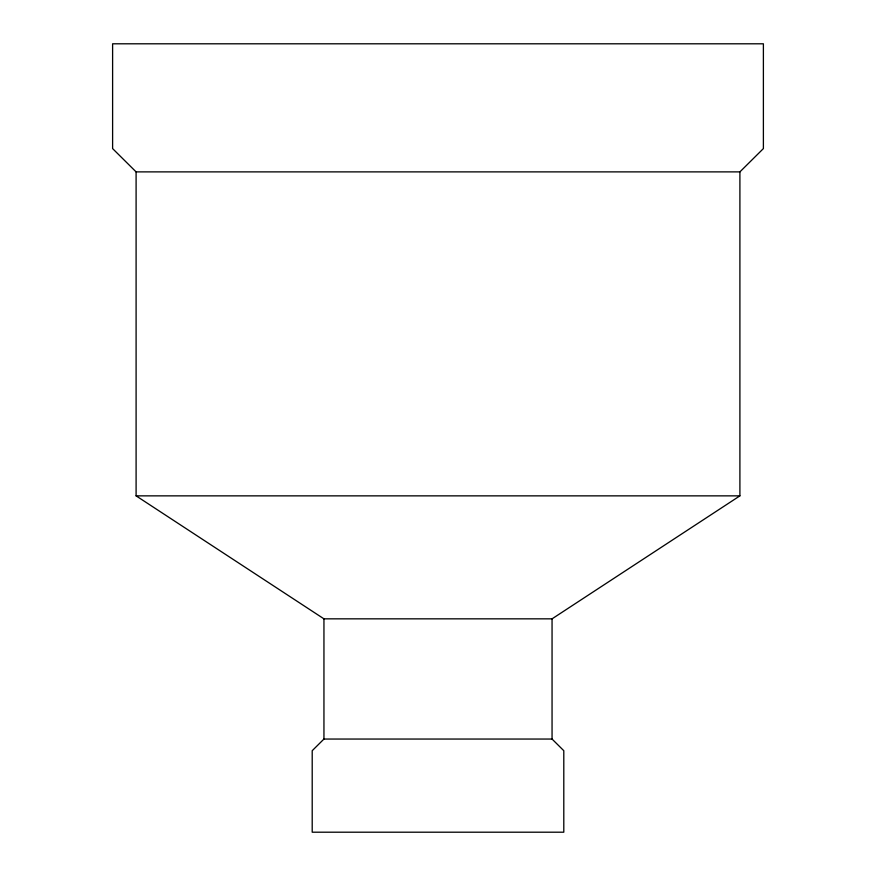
<?xml version="1.0" encoding="UTF-8"?>
<svg xmlns="http://www.w3.org/2000/svg" width="876" height="876" viewBox="0 0 876 876"><rect width="100%" height="100%" fill="white"/><g stroke="black" fill="none" stroke-linecap="round" stroke-linejoin="round"><path stroke-width="1.31" d="M739.902 171.882L763.39 148.591L763.39 43.8L112.61 43.8L112.61 148.591L136.098 171.882L739.902 171.882L739.902 495.86L552.055 618.839L323.945 618.839L136.098 495.86L136.098 171.882M323.945 739.048L312.206 750.699L312.206 832.2L563.794 832.2L563.794 750.699L552.055 739.048L323.945 739.048L323.945 618.839M136.098 495.86L739.902 495.86M552.055 618.839L552.055 739.048"/></g></svg>
